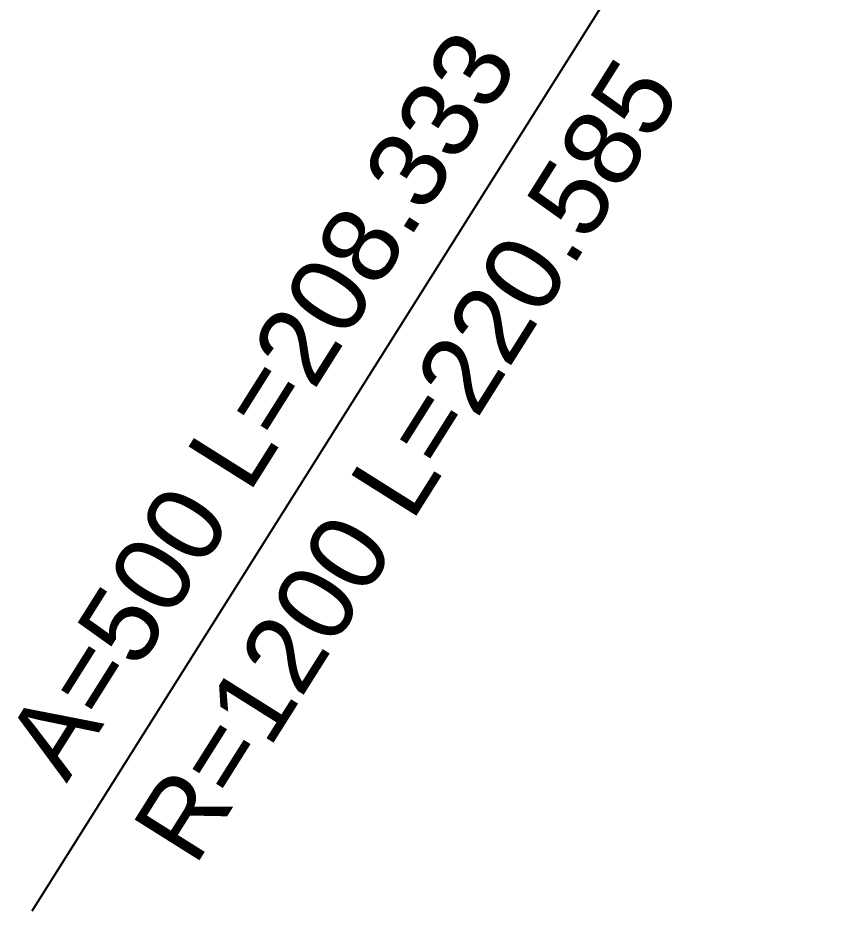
# Model space of a CAD drawing. Extents: x 2610184 to 2620710, y 1263771 to 1270672.
# Drawn here: x 2614123.3 to 2614257.9, y 1267091.7 to 1267237.6 of the extents above; entities that cross this region are included whole.
import ezdxf

# ---------------------------------------------------------------- set-up
doc = ezdxf.new("R2010")
doc.units = 0
doc.header["$LTSCALE"] = 5
doc.linetypes.add('DASHDOT', pattern=[10, 5, -2.5, 0, -2.5])
doc.linetypes.add('DASHEDX2', pattern=[3.75, 2.5, -1.25])
doc.layers.add('GRUNDRISS_16', color=7, linetype='CONTINUOUS')
doc.styles.add('ARIAL', font='')
doc.styles.get('ARIAL').set_extended_font_data('Arial')

msp = doc.modelspace()

# ---------------------------------------------------------------- linework, layer by layer
at = {"layer": 'GRUNDRISS_16', "color": 30, "linetype": 'CONTINUOUS'}
msp.add_line((2614246.85, 1267284.42), (2614125.59, 1267091.66), dxfattribs=at)
at = {"layer": 'GRUNDRISS_16', "color": 1, "linetype": 'DASHEDX2', "ltscale": 0.75}
for points in [[(2614249.6, 1267288.8, -0.045988), (2614425.25, 1267154.31)], [(2614424.37, 1267153.36, 0.045988), (2614248.91, 1267287.7)], [(2614244.78, 1267281.14, -0.045988), (2614419.12, 1267147.66)], [(2614244.09, 1267280.04, -0.045988), (2614418.24, 1267146.71)]]:
    msp.add_lwpolyline(points, format="xyb", dxfattribs=at)
at = {"layer": 'GRUNDRISS_16', "color": 1, "linetype": 'DASHDOT'}
msp.add_lwpolyline([(2614246.85, 1267284.42, -0.045988), (2614421.75, 1267150.51)], format="xyb", dxfattribs=at)

# ---------------------------------------------------------------- texts
at = {"layer": 'GRUNDRISS_16', "color": 30, "style": 'ARIAL'}
for s, p in [('A=500 L=208.333', (2614131.28, 1267112.44)), ('R=1200 L=220.585', (2614152.2, 1267098.75))]:
    msp.add_text(s, height=12.5, rotation=57.8269, dxfattribs=at).set_placement(p)

doc.saveas('drawing.dxf')
